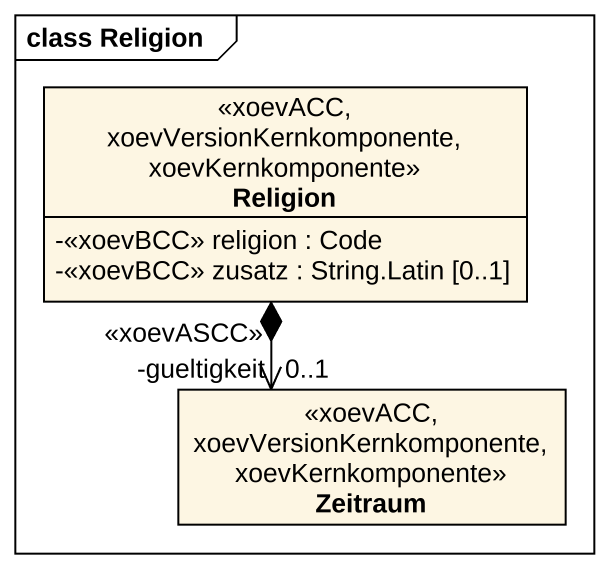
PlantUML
@startuml
mainframe class Religion
hide circle
hide empty members
skinparam classAttributeIconSize 0
class Religion <<xoevACC, xoevVersionKernkomponente, xoevKernkomponente>> {
  -<<xoevBCC>> religion : Code
  -<<xoevBCC>> zusatz : String.Latin [0..1]
}
class Zeitraum <<xoevACC, xoevVersionKernkomponente, xoevKernkomponente>>
Religion *--> "-gueltigkeit\n0..1\n<<xoevASCC>>" Zeitraum
@enduml
